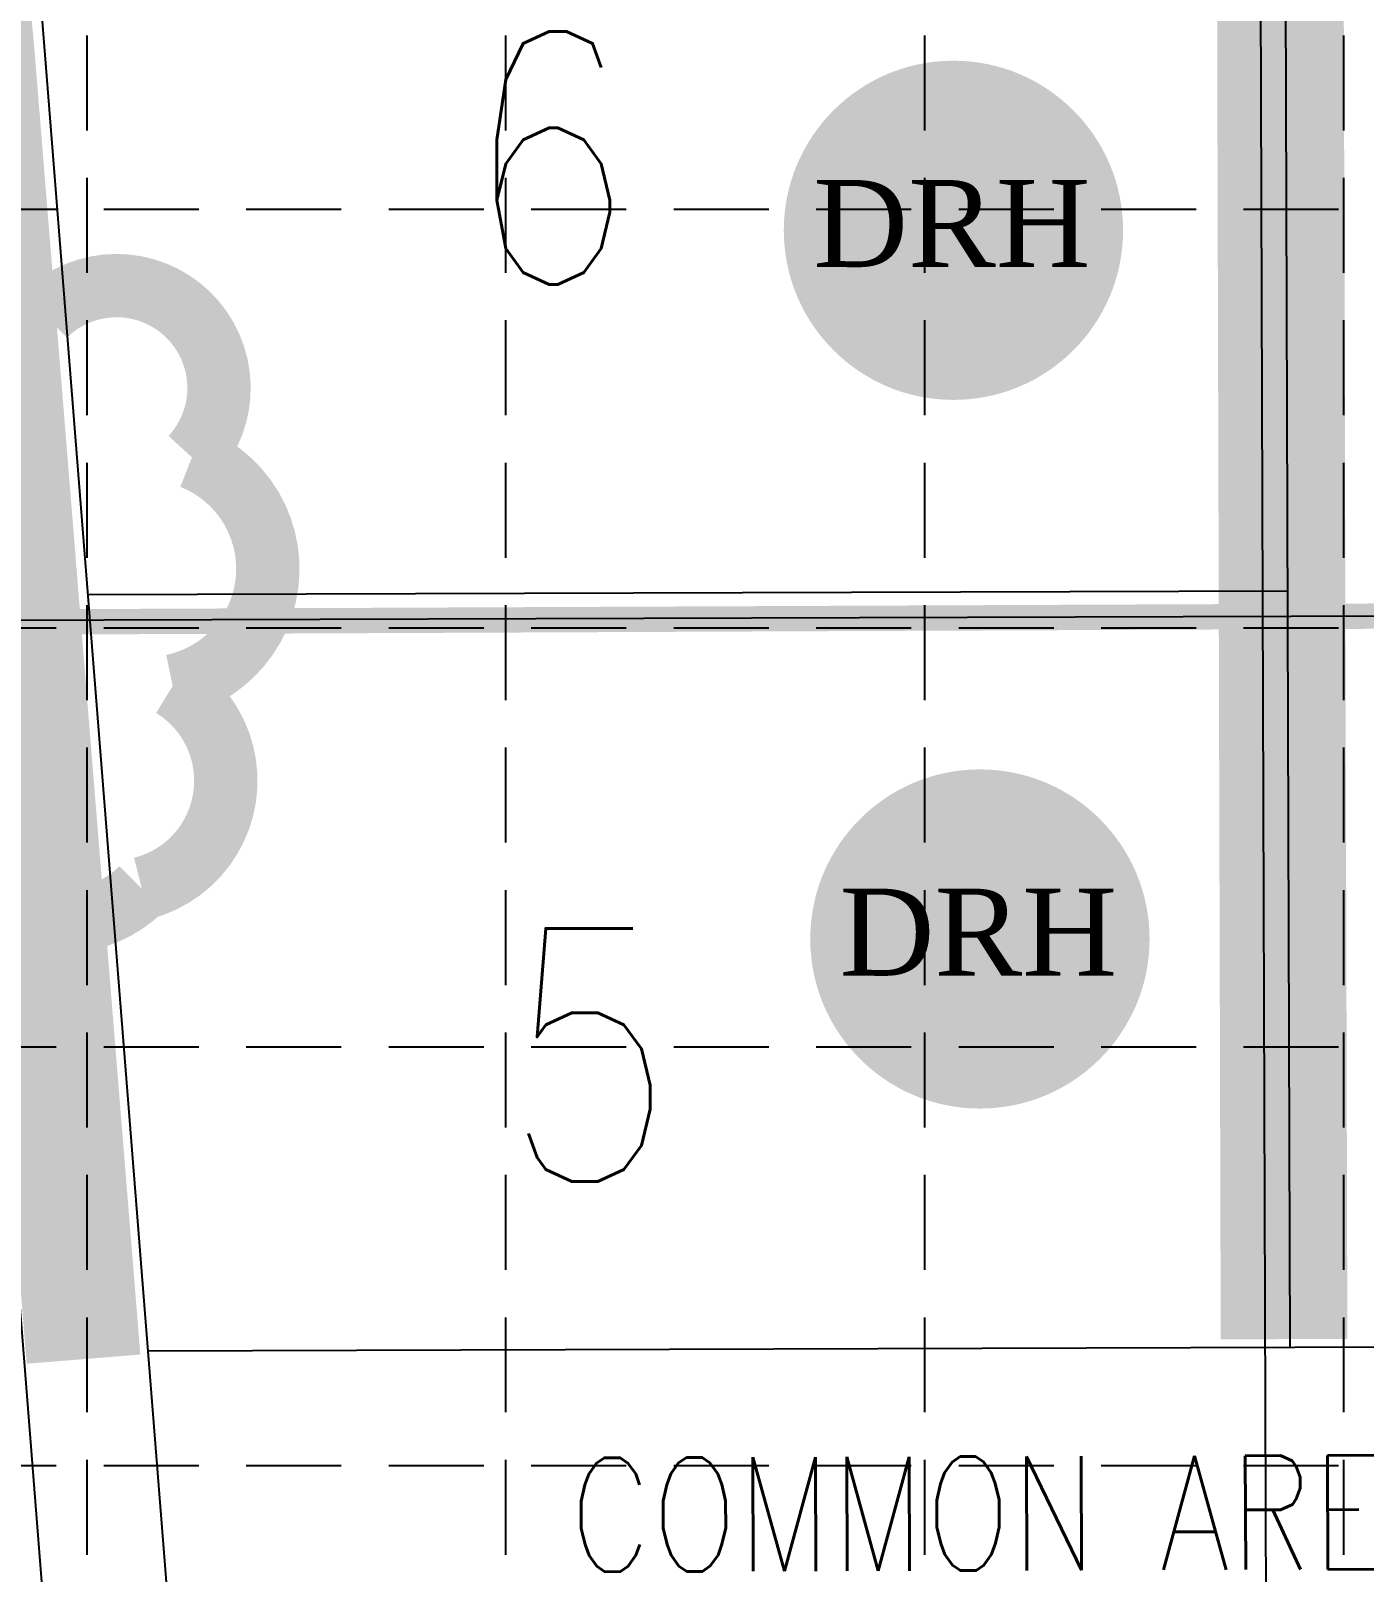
# Model space of a CAD drawing. Header units: inches. Extents: x 7994 to 10114, y 11164 to 12491.
# Drawn here: x 9744.3 to 9849.6, y 11918.1 to 12039.9 of the extents above; entities that cross this region are included whole.
import ezdxf
from ezdxf.enums import TextEntityAlignment as Align

# ---------------------------------------------------------------- set-up
doc = ezdxf.new("R2010")
doc.units = ezdxf.units.IN
doc.header["$MEASUREMENT"] = 0
for name, pattern in [('HIDDEN', [0.375, 0.25, -0.125]), ('HIDDEN2', [0.1875, 0.125, -0.0625]), ('PHANTOM2', [1.25, 0.625, -0.125, 0.125, -0.125, 0.125, -0.125])]:
    doc.linetypes.add(name, pattern=pattern)
for name, color, linetype in [('1 EROSION BLANKET', 84, 'Continuous'), ('1 INLET PROTECTION', 5, 'Continuous'), ('BASE', 7, 'Continuous'), ('FILTER', 3, 'HIDDEN2'), ('GRID', 254, 'HIDDEN'), ('MISC-6', 6, 'Continuous'), ('SILT FENCE', 200, 'Continuous'), ('SILT-FENCE', 4, 'PHANTOM2'), ('x4227 lots$0$COMMON AREA LABEL', 4, 'Continuous'), ('x4227 lots$0$p-lot-numbers', 1, 'Continuous'), ('x4227 lots$0$p-lots', 1, 'Continuous'), ('x4227 lots$0$p-row', 5, 'Continuous'), ('x4227 ut01$0$P-STRM-PIPE', 2, 'Continuous')]:
    doc.layers.add(name, color=color, linetype=linetype)
doc.layers.get('0').freeze()
doc.styles.add('DRHorton', font='dutcheb.ttf')
doc.styles.add('x4227 lots$0$romans', font='romans.shx', dxfattribs={"width": 0.8})

# ---------------------------------------------------------------- blocks, each defined once
blk = doc.blocks.new('DRHorton')
h = blk.add_hatch(color=1)
h.paths.add_polyline_path([(78.7, 25.78, 1), (40.43, 25.78, 1)])
h.paths.add_polyline_path([(42.33, 17.91), (76.5, 17.91), (76.5, 34.87), (42.33, 34.87)], flags=24)
at = {"layer": 'BASE', "color": 176, "style": 'DRHorton'}
blk.add_text('DRH', height=9.814, dxfattribs=at).set_placement((59.39, 21.64), align=Align.CENTER)
blk = doc.blocks.new('IP')
at = {"color": 5, "const_width": 0.05}
blk.add_lwpolyline([(0.167, 0.1337, 0.520567), (0.167, 0.1337, 0.765195), (0.0269, 0.0632, 0.417879), (0.0261, -0.0636, 0.6649), (0.1861, -0.088, 0.744833), (0.3666, -0.1032, 0.975642), (0.4791, 0.013, 0.520567), (0.4511, 0.1529, 0.520567), (0.3484, 0.1436, 0.540264), (0.167, 0.1337)], format="xyb", close=True, dxfattribs=at)

msp = doc.modelspace()

# ---------------------------------------------------------------- linework, layer by layer
at = {"layer": '1 EROSION BLANKET', "const_width": 9}
msp.add_lwpolyline([(9172.23, 12251.4), (9662.35, 12253.1, 0.172317), (9698.1, 12265.94), (9703.71, 12268.06, -0.815703), (9747.97, 12188.58, 0.243926), (9737.6, 12166.41), (9737.91, 12061.93), (9740.12, 12037.9), (9748.47, 11934.97)], format="xyb", dxfattribs=at)
at = {"layer": 'FILTER', "color": 7, "linetype": 'Continuous'}
msp.add_line((9734.96, 12045.88), (9749.93, 11857.37), dxfattribs=at)
at = {"layer": 'GRID', "color": 253, "linetype": 'HIDDEN', "ltscale": 30}
for p, q in [((9748.72, 12455.77), (9748.72, 11298)), ((9781.79, 12455.77), (9781.79, 11298)), ((9814.87, 12455.77), (9814.87, 11298)), ((9847.94, 12455.77), (9847.94, 11298)), ((8028.82, 12025.8), (10079.47, 12025.8)), ((8028.82, 11992.72), (10079.47, 11992.72)), ((8028.82, 11959.65), (10079.47, 11959.65)), ((8028.82, 11926.57), (10079.47, 11926.57))]:
    msp.add_line(p, q, dxfattribs=at)
at = {"layer": 'SILT FENCE', "const_width": 10}
msp.add_lwpolyline([(9843.26, 11936.55), (9842.11, 12360.54)], dxfattribs=at)
at = {"layer": 'SILT-FENCE', "color": 7, "linetype": 'Continuous'}
msp.add_line((9840.38, 12362.03), (9842.5, 11701.33), dxfattribs=at)
at = {"layer": 'x4227 lots$0$p-lots', "color": 7}
msp.add_line((9748.83, 11995.35), (9843.56, 11995.66), dxfattribs=at)
at = {"layer": 'x4227 lots$0$p-row', "color": 7}
for p, q in [((9843.75, 11935.91), (9842.37, 12364.03)), ((9774.29, 11674.69), (9744.76, 12046.66)), ((9753.58, 11935.62), (9943.78, 11936.23))]:
    msp.add_line(p, q, dxfattribs=at)
at = {"layer": 'x4227 ut01$0$P-STRM-PIPE', "color": 5}
msp.add_line((9736.96, 11993.32), (9858.56, 11993.71), dxfattribs=at)
at = {"layer": 'x4227 ut01$0$P-STRM-PIPE', "color": 5, "const_width": 2}
msp.add_lwpolyline([(9858.62, 11993.69), (9736.8, 11993.16)], dxfattribs=at)

# ---------------------------------------------------------------- block references
at = {"layer": '1 INLET PROTECTION', "xscale": 100, "yscale": 100, "zscale": 100, "rotation": 90}
msp.add_blockref('IP', (9746.71, 11969.53), dxfattribs=at)
at = {"layer": 'MISC-6', "color": 5, "xscale": 0.6999999999998181, "yscale": 0.6999999999998181, "zscale": 0.7}
for p in [(9775.46, 12006.08), (9777.55, 11950.11)]:
    msp.add_blockref('DRHorton', p, dxfattribs=at)

# ---------------------------------------------------------------- texts
at = {"layer": 'x4227 lots$0$COMMON AREA LABEL', "color": 7, "style": 'x4227 lots$0$romans', "width": 0.8}
msp.add_text('COMMON AREA "D"', height=9, rotation=0.1842, dxfattribs=at).set_placement((9832.5, 11922.82), align=Align.MIDDLE_CENTER)
at = {"layer": 'x4227 lots$0$p-lot-numbers', "color": 7, "style": 'x4227 lots$0$romans', "width": 0.8}
for s, p in [('6', (9785.23, 12029.84)), ('5', (9788.4, 11958.99))]:
    msp.add_text(s, height=20, dxfattribs=at).set_placement(p, align=Align.MIDDLE)

doc.saveas('drawing.dxf')
